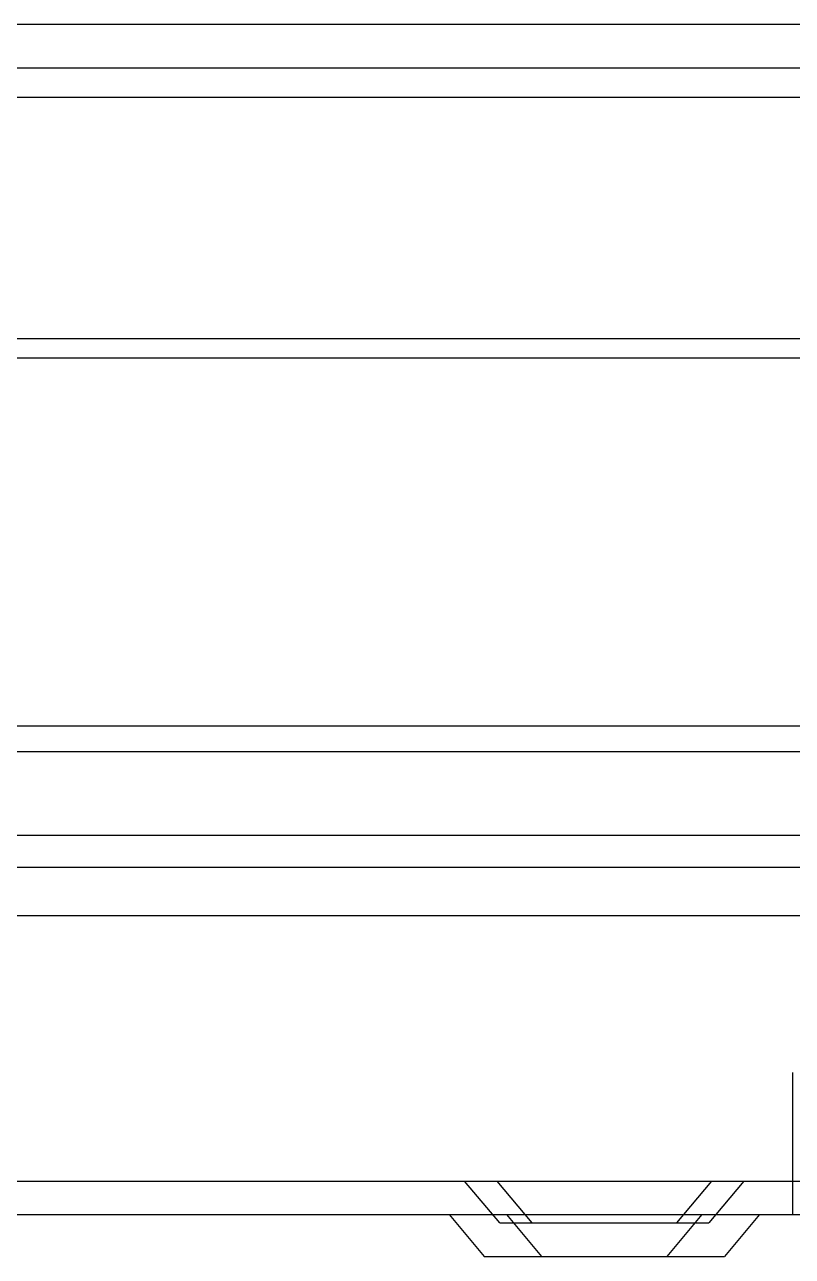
# Model space of a CAD drawing. Header units: inches. Extents: x 67335 to 69337, y -6743 to -3973.
# Drawn here: x 68991.67 to 69010.04, y -5474.56 to -5445.1 of the extents above; entities that cross this region are included whole.
import ezdxf

# ---------------------------------------------------------------- set-up
doc = ezdxf.new("R2010")
doc.units = ezdxf.units.IN
doc.header["$LTSCALE"] = 2.574606
doc.header["$MEASUREMENT"] = 0
doc.layers.get('0').update_dxf_attribs({"linetype": 'CONTINUOUS'})

msp = doc.modelspace()

# ---------------------------------------------------------------- linework, layer by layer
at = {"linetype": 'Continuous'}
for p, q in [((69014.169, -5445.101), (68901.919, -5445.101)), ((69014.169, -5446.14), (68901.919, -5446.14)), ((68901.919, -5446.833), (69014.169, -5446.833)), ((68901.919, -5446.833), (69014.169, -5446.833)), ((67624.143, -5452.607), (69016.929, -5452.607)), ((67624.143, -5452.607), (69016.929, -5452.607)), ((67624.002, -5453.069), (69017.07, -5453.069)), ((67624.002, -5453.069), (69017.07, -5453.069)), ((69020.615, -5461.88), (67620.458, -5461.88)), ((69020.615, -5461.88), (67620.458, -5461.88)), ((68361.036, -5462.494), (69031.208, -5462.486)), ((68361.036, -5462.494), (69031.208, -5462.486)), ((67613.536, -5464.484), (69027.536, -5464.484)), ((69027.536, -5465.257), (67613.536, -5465.257)), ((69027.536, -5466.416), (67613.536, -5466.416)), ((69010.036, -5470.16), (69010.036, -5473.56)), ((67607.636, -5472.76), (69033.436, -5472.76)), ((69003.036, -5473.76), (69002.197, -5472.76)), ((69002.963, -5472.76), (69003.802, -5473.76)), ((69007.27, -5473.76), (69008.109, -5472.76)), ((69008.875, -5472.76), (69008.036, -5473.76)), ((67612.136, -5473.56), (69028.936, -5473.56)), ((69001.824, -5473.56), (69002.663, -5474.56)), ((69004.042, -5474.56), (69003.203, -5473.56)), ((69007.869, -5473.56), (69007.03, -5474.56)), ((69009.248, -5473.56), (69008.409, -5474.56)), ((69003.036, -5473.76), (69008.036, -5473.76)), ((69002.663, -5474.56), (69008.409, -5474.56))]:
    msp.add_line(p, q, dxfattribs=at)

doc.saveas('drawing.dxf')
